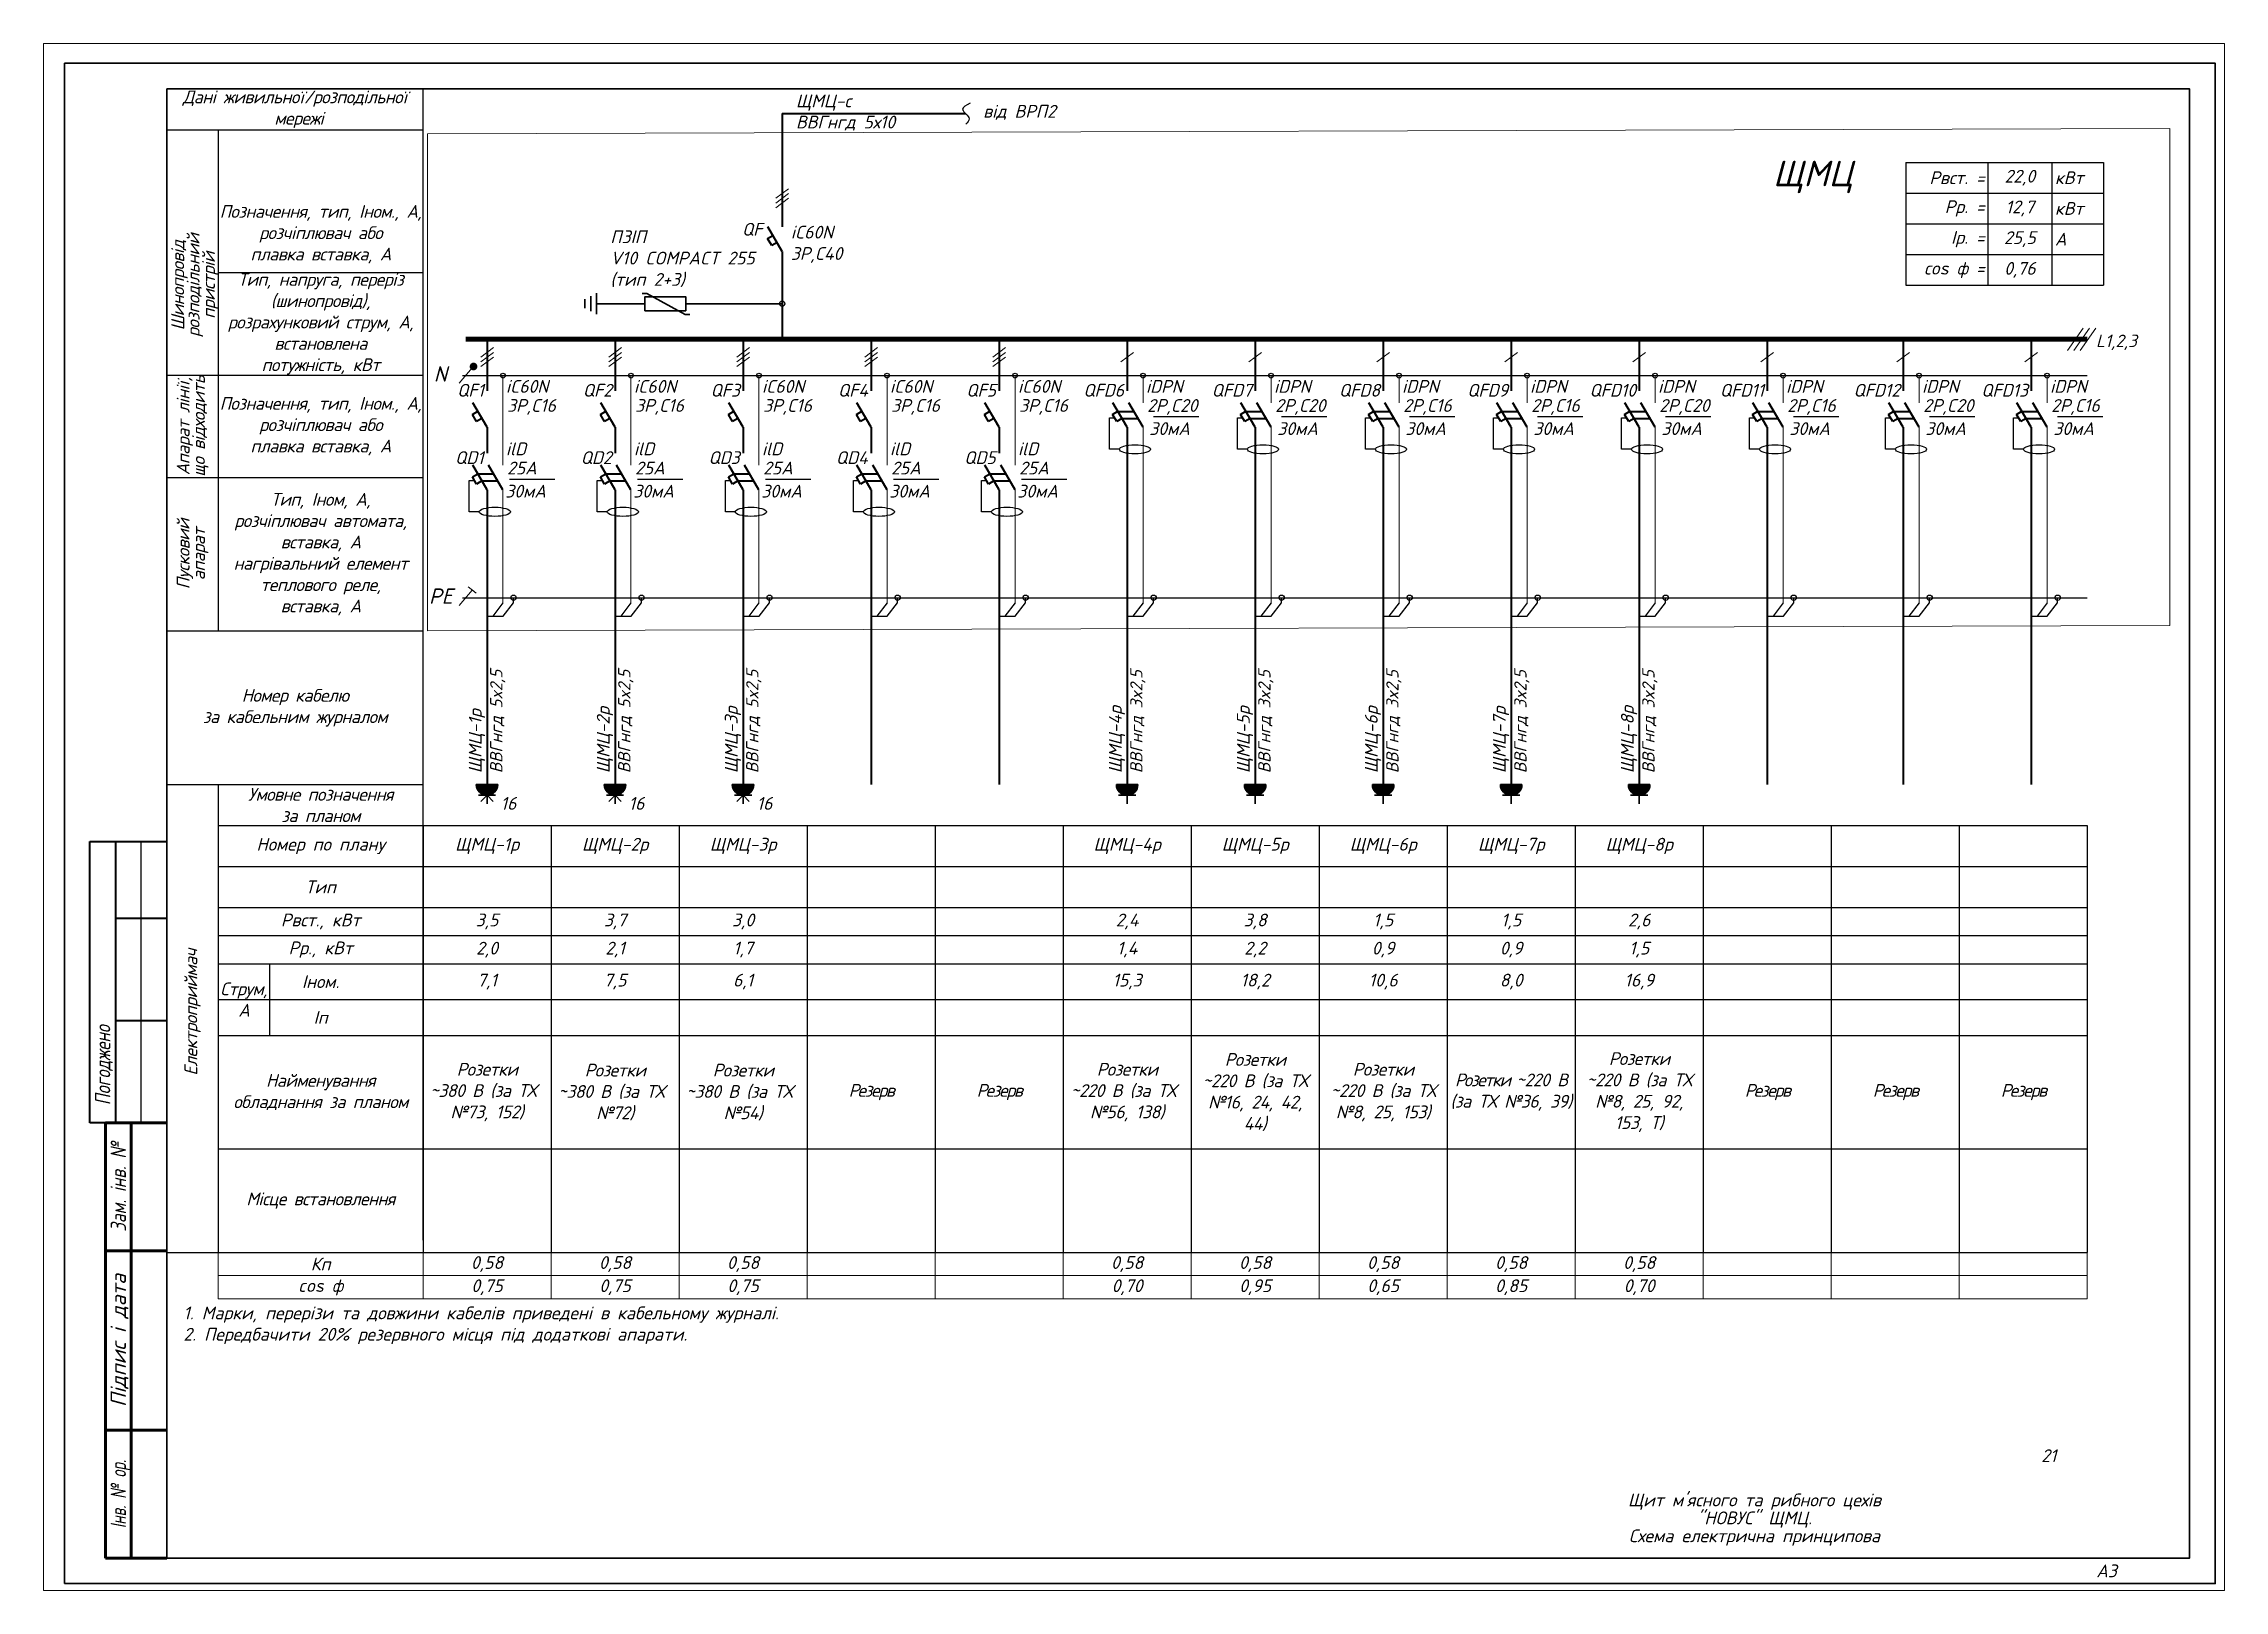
# Paper-space layout 'арк.21_ЩМЦ_а3' of a CAD drawing. Header units: millimetres. Extents: x -4 to 422, y -1 to 301.
# The model-space entities are those that its viewports show. They can reach past a viewport. Long polylines and large blocks are cut down to what shows.
import ezdxf
from ezdxf.enums import TextEntityAlignment as Align

# ---------------------------------------------------------------- set-up
doc = ezdxf.new("R2010")
doc.units = ezdxf.units.MM
doc.linetypes.add('DASHDOTX2', pattern=[2, 1, -0.5, 0, -0.5])
doc.linetypes.add('DASHED', pattern=[9.525, 6.35, -3.175])
doc.layers.get('Defpoints').update_dxf_attribs({"color": 4})
doc.layers.add('Рамка внешняя', color=4, linetype='Continuous', lineweight=30, plot=False)
doc.layers.add('Схема', color=7, linetype='Continuous')
doc.styles.add('GOST 2.304', font='isocpeui.ttf')
doc.styles.add('ICO', font='isocpeui.ttf')
doc.styles.add('ГОСТ 2.304', font='isocpeui.ttf')
doc.styles.add('СГЕНЕРИР_СТИЛЬ_7', font='isocpeui.ttf')

# ---------------------------------------------------------------- blocks, each defined once
blk = doc.blocks.new('*T26')
at = {"color": 0, "linetype": 'ByBlock', "lineweight": -2, "transparency": 16777216}
for p, q in [((0, 0), (36500, 0)), ((0, 0), (0, -8340)), ((4000, 0), (4000, -8340)), ((6500, 0), (6500, -8340)), ((9000, 0), (9000, -8340)), ((11500, 0), (11500, -8340)), ((14000, 0), (14000, -8340)), ((16500, 0), (16500, -8340)), ((19000, 0), (19000, -8340)), ((21500, 0), (21500, -8340)), ((24000, 0), (24000, -8340)), ((26500, 0), (26500, -8340)), ((29000, 0), (29000, -8340)), ((31500, 0), (31500, -8340)), ((34000, 0), (34000, -8340)), ((36500, 0), (36500, -8340)), ((0, -800), (36500, -800)), ((0, -1600), (36500, -1600)), ((0, -2150), (36500, -2150)), ((0, -2700), (36500, -2700)), ((0, -3400), (36500, -3400)), ((0, -4100), (36500, -4100)), ((0, -6315), (36500, -6315)), ((0, -8340), (36500, -8340))]:
    blk.add_line(p, q, dxfattribs=at)
at = {"layer": 'Defpoints', "color": 8, "linetype": 'ByBlock', "lineweight": 0, "transparency": 16777216}
for p, q in [((0, -8340), (0, -9247)), ((4000, -8340), (4000, -9247)), ((6500, -8340), (6500, -9247)), ((9000, -8340), (9000, -9247)), ((11500, -8340), (11500, -9247)), ((14000, -8340), (14000, -9247)), ((16500, -8340), (16500, -9247)), ((19000, -8340), (19000, -9247)), ((21500, -8340), (21500, -9247)), ((24000, -8340), (24000, -9247)), ((26500, -8340), (26500, -9247)), ((29000, -8340), (29000, -9247)), ((31500, -8340), (31500, -9247)), ((34000, -8340), (34000, -9247)), ((36500, -8340), (36500, -9247)), ((0, -8794), (36500, -8794)), ((0, -9247), (36500, -9247))]:
    blk.add_line(p, q, dxfattribs=at)
at = {"color": 0, "transparency": 16777216, "char_height": 250, "attachment_point": 5, "style": 'ГОСТ 2.304'}
for s, insert, width in [('Номер по плану', (2000, -400), 3880), ('ЩМЦ-1р', (5250, -400), 2380), ('ЩМЦ-2р', (7750, -400), 2380), ('ЩМЦ-3р', (10250, -400), 2380), ('ЩМЦ-4р', (17750, -400), 2380), ('ЩМЦ-5р', (20250, -400), 2380), ('ЩМЦ-6р', (22750, -400), 2380), ('ЩМЦ-7р', (25250, -400), 2380), ('ЩМЦ-8р', (27750, -400), 2380), ('Тип', (2000, -1200), 3880), ('Рвст., кВт', (2000, -1875), 3880), ('3,5', (5250, -1875), 2380), ('3,7', (7750, -1875), 2380), ('3,0', (10250, -1875), 2380), ('2,4', (17750, -1875), 2380), ('3,8', (20250, -1875), 2380), ('{\\C256;1,5}', (22750, -1875), 2380), ('1,5', (25250, -1875), 2380), ('{\\C256;2,6}', (27750, -1875), 2380), ('Рр., кВт', (2000, -2425), 3880), ('Іном.', (2000, -3050), 3880), ('7,1', (5250, -3050), 2380), ('7,5', (7750, -3050), 2380), ('6,1', (10250, -3050), 2380), ('15,3', (17750, -3050), 2380), ('18,2', (20250, -3050), 2380), ('10,6', (22750, -3050), 2380), ('8,0', (25250, -3050), 2380), ('16,9', (27750, -3050), 2380), ('Іп', (2000, -3750), 3880), ('{\\T0.95;\\C7;Розетки \\P~380 В (за ТХ  №73, 152)}', (5250, -5208), 2380), ('{\\T0.95;\\C7;Розетки \\P~380 В (за ТХ  №72)}', (7750, -5208), 2380), ('{\\T0.95;\\C7;Розетки \\P~380 В (за ТХ  №54)}', (10250, -5208), 2380), ('{\\T0.95;\\C7;Розетки \\P~220 В (за ТХ  №56, 138)}', (17750, -5208), 2380), ('{\\T0.95;\\C7;Розетки \\P~220 В (за ТХ №16, 24, 42, 44)}', (20250, -5208), 2380), ('{\\T0.95;\\C7;Розетки \\P~220 В (за ТХ №8, 25, 153)}', (22750, -5208), 2380), ('{\\T0.95;\\C7;Розетки \\P~220 В (за ТХ №8, 25, 92, 153, Т)}', (27750, -5208), 2380), ('{\\T0.95;\\C7;Найменування обладнання за планом}', (2000, -5208), 3880), ('{\\T0.85;\\C7;Резерв}', (12750, -5208), 2380), ('{\\T0.85;\\C7;Резерв}', (15250, -5208), 2380), ('{\\T0.85;\\C7;Розетки \\T0.95;~220 В \\T0.85; \\T0.95;(за ТХ №36, 39)}', (25250, -5208), 2380), ('{\\T0.85;\\C7;Резерв}', (30250, -5208), 2380), ('{\\T0.85;\\C7;Резерв}', (32750, -5208), 2380), ('{\\T0.85;\\C7;Резерв}', (35250, -5208), 2380), ('{\\T0.95;\\C7;Місце встановлення}', (2000, -7328), 3880)]:
    blk.add_mtext(s, dxfattribs=dict(at, insert=insert, width=width))
at = {"color": 7, "true_color": 0xffffff, "transparency": 16777216, "char_height": 250, "attachment_point": 5, "style": 'ГОСТ 2.304'}
for s, insert, width in [('2,0', (5250, -2425), 2380), ('2,1', (7750, -2425), 2380), ('1,7', (10250, -2425), 2380), ('1,4', (17750, -2425), 2380), ('2,2', (20250, -2425), 2380), ('0,9', (22750, -2425), 2380), ('0,9', (25250, -2425), 2380), ('1,5', (27750, -2425), 2380), ('Кп', (2000, -8567), 3880), ('0,58', (5250, -8567), 2380), ('0,58', (7750, -8567), 2380), ('0,58', (10250, -8567), 2380), ('0,58', (17750, -8567), 2380), ('0,58', (20250, -8567), 2380), ('0,58', (22750, -8567), 2380), ('0,58', (25250, -8567), 2380), ('0,58', (27750, -8567), 2380), ('cos ф', (2000, -9020), 3880), ('0,75', (5250, -9020), 2380), ('0,75', (7750, -9020), 2380), ('0,75', (10250, -9020), 2380), ('0,70', (17750, -9020), 2380), ('0,95', (20250, -9020), 2380), ('0,65', (22750, -9020), 2380), ('0,85', (25250, -9020), 2380), ('0,70', (27750, -9020), 2380)]:
    blk.add_mtext(s, dxfattribs=dict(at, insert=insert, width=width))
blk = doc.blocks.new('*T27')
at = {"color": 0, "linetype": 'ByBlock', "lineweight": -2, "transparency": 16777216}
for p, q in [((0, 0), (3860, 0)), ((0, 0), (0, -2400)), ((1600, 0), (1600, -2400)), ((2850, 0), (2850, -2400)), ((3860, 0), (3860, -2400)), ((0, -600), (3860, -600)), ((0, -1200), (3860, -1200)), ((0, -1800), (3860, -1800)), ((0, -2400), (1600, -2400)), ((2850, -2400), (3860, -2400))]:
    blk.add_line(p, q, dxfattribs=at)
at = {"color": 0, "lineweight": -2, "transparency": 16777216}
blk.add_line((1600, -2400), (2850, -2400), dxfattribs=at)
at = {"color": 0, "transparency": 16777216, "char_height": 250, "style": 'ГОСТ 2.304'}
for s, insert, width, attachment_point in [('Рвст. =', (1540, -300), 1480, 6), ('22,0', (2225, -300), 1130, 5), ('кВт', (2910, -300), 890, 4), ('Рр. =', (1540, -900), 1480, 6), ('12,7', (2225, -900), 1130, 5), ('кВт', (2910, -900), 890, 4), ('Ір. =', (1540, -1500), 1480, 6), ('25,5', (2225, -1500), 1130, 5), ('А', (2910, -1500), 890, 4), ('сos ф =', (1540, -2100), 1480, 6), ('0,76', (2225, -2100), 1130, 5)]:
    blk.add_mtext(s, dxfattribs=dict(at, insert=insert, width=width, attachment_point=attachment_point))
blk = doc.blocks.new('*U159')
at = {"color": 0, "lineweight": 40}
for p, q in [((0, 0), (0, -1005)), ((0, -1720), (-280, -1240)), ((311, -1720), (31, -1240)), ((-284, -1468), (-180, -1408)), ((-204, -1607), (-284, -1468)), ((-100, -1547), (-204, -1607)), ((-181, -1409), (130, -1409)), ((-100, -1547), (210, -1547))]:
    blk.add_line(p, q, dxfattribs=at)
at = {"color": 0, "lineweight": 13}
blk.add_line((-124, -441), (124, -256), dxfattribs=at)
at = {"color": 0, "lineweight": 9}
for p, q in [((311, -711), (311, -1240)), ((311, -2461), (311, -1720)), ((311, -2941), (311, -2461)), ((311, -5151), (311, -2941))]:
    blk.add_line(p, q, dxfattribs=at)
blk.add_line((516, -1512), (1402, -1512))
at = {"lineweight": 40}
for p, q in [((0, -1720), (0, -2226)), ((0, -2226), (0, -2941)), ((0, -2941), (0, -4529))]:
    blk.add_line(p, q, dxfattribs=at)
at = {"color": 0}
blk.add_lwpolyline([(-151, -2149), (-346, -2149), (-346, -1537), (-244, -1537)], dxfattribs=at)
blk.add_circle((311, -711), 46.3, dxfattribs=at)
blk.add_ellipse((153, -2149), major_axis=(-304, 0), ratio=0.29336, dxfattribs=at)
at = {"color": 0, "lineweight": 40}
blk.add_point((-37, -1659), dxfattribs=at)
at = {"lineweight": 50, "style": 'ГОСТ 2.304'}
for tag, p in [('ТYPE', (369, -1046)), ('CURRENT', (391, -1419)), ('D_CURRENT', (432, -1871))]:
    blk.add_attdef(tag, p, '', height=250, dxfattribs=at)
at = {"style": 'ГОСТ 2.304'}
blk.add_attdef('QF', text='', height=250, dxfattribs=at).set_placement((-61, -997), align=Align.MIDDLE_RIGHT)
blk = doc.blocks.new('*U162')
at = {"color": 0, "lineweight": 40}
for p, q in [((0, 0), (0, -1005)), ((0, -1720), (-280, -1240)), ((-284, -1468), (-180, -1408)), ((-204, -1607), (-284, -1468)), ((-100, -1547), (-204, -1607)), ((0, -2941), (-280, -2461)), ((311, -2941), (31, -2461)), ((-284, -2690), (-180, -2630)), ((-204, -2828), (-284, -2690)), ((-100, -2768), (-204, -2828)), ((-181, -2631), (130, -2631)), ((-100, -2768), (210, -2768))]:
    blk.add_line(p, q, dxfattribs=at)
at = {"color": 0, "lineweight": 13}
for p, q in [((-124, -348), (124, -163)), ((-124, -441), (124, -256)), ((-124, -533), (124, -348))]:
    blk.add_line(p, q, dxfattribs=at)
at = {"color": 0, "lineweight": 9}
for p, q in [((311, -711), (311, -1240)), ((311, -1240), (311, -1720)), ((311, -2461), (311, -1720)), ((311, -5151), (311, -2941))]:
    blk.add_line(p, q, dxfattribs=at)
at = {"lineweight": 40}
for p, q in [((0, -1720), (0, -2226)), ((0, -2941), (0, -4529))]:
    blk.add_line(p, q, dxfattribs=at)
blk.add_line((439, -2733), (1325, -2733))
at = {"color": 0}
blk.add_lwpolyline([(-151, -3371), (-346, -3371), (-346, -2759), (-244, -2759)], dxfattribs=at)
blk.add_circle((311, -711), 46.3, dxfattribs=at)
blk.add_ellipse((153, -3371), major_axis=(-304, 0), ratio=0.29336, dxfattribs=at)
at = {"color": 0, "lineweight": 40}
blk.add_point((-37, -1659), dxfattribs=at)
at = {"lineweight": 50, "style": 'ГОСТ 2.304'}
for tag, p in [('ТYPE', (369, -1046)), ('CURRENT', (391, -1419)), ('Q_ТYPE', (369, -2267)), ('Q_CURRENT', (391, -2641)), ('QD_CURRENT', (355, -3093))]:
    blk.add_attdef(tag, p, '', height=250, dxfattribs=at)
at = {"style": 'ГОСТ 2.304'}
for tag, p in [('QF', (-61, -997)), ('Q', (-66, -2313))]:
    blk.add_attdef(tag, text='', height=250, dxfattribs=at).set_placement(p, align=Align.MIDDLE_RIGHT)
blk = doc.blocks.new('*U3')
h = blk.add_hatch(color=256)
h.dxf.hatch_style = 1
h.paths.add_polyline_path([(175, 0, 1), (-175, 0)])
at = {"color": 0, "linetype": 'Continuous', "lineweight": 30}
for p, q in [((175, 0), (-175, 0)), ((140, 175), (-140, 175)), ((0, 175), (0, 315)), ((0, 175), (0, 315)), ((0, 175), (0, 315)), ((0, 175), (0, 0))]:
    blk.add_line(p, q, dxfattribs=at)
at = {"lineweight": 30}
for q in [(-99, 274), (99, 274)]:
    blk.add_line((0, 175), q, dxfattribs=at)
at = {"color": 0, "linetype": 'Continuous', "lineweight": 30}
blk.add_arc((0, 0), 175, 0, 180, dxfattribs=at)
blk = doc.blocks.new('*U4')
h = blk.add_hatch(color=256)
h.dxf.hatch_style = 1
h.paths.add_polyline_path([(175, 0, 1), (-175, 0)])
at = {"color": 0, "linetype": 'Continuous', "lineweight": 30}
for p, q in [((175, 0), (-175, 0)), ((140, 175), (-140, 175)), ((0, 175), (0, 315)), ((0, 175), (0, 315)), ((0, 175), (0, 315))]:
    blk.add_line(p, q, dxfattribs=at)
blk.add_arc((0, 0), 175, 0, 180, dxfattribs=at)
blk = doc.blocks.new('*U8')
at = {"lineweight": 40}
for p, q in [((4.94, 90), (4.94, 145)), ((4.94, 145), (19.94, 145)), ((9.94, 145), (9.94, 90)), ((9.94, 130), (19.94, 130)), ((9.94, 110), (19.94, 110)), ((19.94, 90), (4.94, 90))]:
    blk.add_line(p, q, dxfattribs=at)
at = {"lineweight": 25}
blk.add_line((14.94, 90), (14.94, 145), dxfattribs=at)
at = {"linetype": 'Continuous', "lineweight": 60}
for p, q in [((8, 5), (8, 90)), ((8, 90), (20, 90)), ((13, 5), (13, 90)), ((8, 65), (20, 65)), ((8, 30), (20, 30)), ((20, 5), (8, 5))]:
    blk.add_line(p, q, dxfattribs=at)
at = {"lineweight": 30, "ltscale": 100}
blk.add_lwpolyline([(20, 5), (415, 5), (415, 292), (20, 292)], close=True, dxfattribs=at)
at = {"layer": 'Рамка внешняя', "ltscale": 100}
blk.add_lwpolyline([(0, 0), (420, 0), (420, 297), (0, 297)], close=True, dxfattribs=at)
at = {"linetype": 'Continuous', "lineweight": 25, "style": 'СГЕНЕРИР_СТИЛЬ_7'}
for s, width, p in [('Погоджено', 0.8, (7.44, 101.27)), ('Зам. інв. №', 0.8, (10.5, 77.5)), ('Інв. № ор.', 0.7, (10.5, 17.5))]:
    blk.add_text(s, height=3, rotation=90, dxfattribs=dict(at, width=width)).set_placement(p, align=Align.MIDDLE_CENTER)
blk.add_text('Підпис і дата', height=3, rotation=90, dxfattribs=at).set_placement((10.5, 47.5), align=Align.MIDDLE_CENTER)
at = {"layer": 'Схема', "linetype": 'Continuous', "style": 'ГОСТ 2.304'}
blk.add_text('А3', height=2.5, dxfattribs=at).set_placement((396.77, 1.24))

msp = doc.modelspace()

# ---------------------------------------------------------------- linework, layer by layer
at = {"ltscale": 200}
msp.add_line((152148, 33692), (157148, 33692), dxfattribs=at)
at = {"color": 7, "ltscale": 200}
for p, q in [((152148, 33692), (152148, 10962)), ((157148, 11202), (157148, 33692)), ((152148, 32892), (157148, 32892)), ((153148, 32892), (153148, 28102)), ((153148, 30102), (157148, 30102)), ((152148, 28102), (157148, 28102)), ((153148, 28102), (153148, 26102)), ((152148, 26102), (157148, 26102)), ((153148, 26102), (153148, 23102)), ((152148, 23102), (157148, 23102)), ((152148, 20102), (157148, 20102)), ((153148, 20102), (153148, 11202)), ((153148, 19302), (157148, 19302)), ((153148, 18502), (157148, 18502)), ((153148, 17702), (157148, 17702)), ((153148, 16602), (157148, 16602)), ((154148, 16602), (154148, 15202)), ((154148, 15902), (157148, 15902)), ((153148, 15202), (157148, 15202)), ((152148, 10962), (153148, 10962))]:
    msp.add_line(p, q, dxfattribs=at)
at = {"lineweight": 40, "ltscale": 200}
for p, q in [((164161, 33213), (167740, 33213)), ((158398, 24272), (158398, 20102)), ((160898, 24272), (160898, 20102)), ((163398, 24272), (163398, 20102)), ((165898, 24272), (165898, 20102)), ((168398, 24272), (168398, 20102)), ((170898, 24272), (170898, 20102)), ((173398, 24272), (173398, 20102)), ((175898, 24272), (175898, 20102)), ((178398, 24272), (178398, 20102)), ((180898, 24272), (180898, 20102)), ((183398, 24272), (183398, 20102)), ((186053, 24272), (186053, 20102)), ((188553, 24272), (188553, 20102))]:
    msp.add_line(p, q, dxfattribs=at)
at = {"color": 0, "lineweight": 40, "ltscale": 200}
for p, q in [((164161, 33213), (164161, 30996)), ((163877, 30768), (163981, 30828)), ((163957, 30629), (163877, 30768)), ((164161, 30516), (163881, 30996)), ((164061, 30689), (163957, 30629)), ((164161, 30516), (164161, 28801))]:
    msp.add_line(p, q, dxfattribs=at)
at = {"color": 0, "lineweight": 13, "ltscale": 200}
for p, q in [((164036, 31554), (164285, 31739)), ((164036, 31462), (164285, 31647)), ((164036, 31371), (164285, 31556))]:
    msp.add_line(p, q, dxfattribs=at)
at = {"color": 7, "lineweight": 30, "ltscale": 300}
for p, q in [((161480, 29495, 0), (160536, 29495, 0)), ((161519, 29696, 0), (161430, 29696, 0)), ((162269, 29282, 0), (161519, 29696, 0)), ((162280, 29495, 0), (164161, 29495, 0)), ((162358, 29282, 0), (162269, 29282, 0))]:
    msp.add_line(p, q, dxfattribs=at)
at = {"lineweight": 15, "ltscale": 200}
for p, q in [((189567, 29020), (189261, 28583)), ((189691, 29020), (189385, 28583)), ((189815, 29020), (189509, 28583))]:
    msp.add_line(p, q, dxfattribs=at)
at = {"color": 0, "linetype": 'DASHDOTX2', "ltscale": 200}
for p, q in [((157917, 28090), (189648, 28090)), ((157917, 23751), (189648, 23751))]:
    msp.add_line(p, q, dxfattribs=at)
at = {"color": 0, "ltscale": 200}
for p, q in [((158709, 23650), (158512, 23391)), ((158713, 23391), (158915, 23651)), ((158915, 23651), (158915, 23751)), ((161209, 23650), (161012, 23391)), ((161213, 23391), (161415, 23651)), ((161415, 23651), (161415, 23751)), ((163709, 23650), (163512, 23391)), ((163713, 23391), (163915, 23651)), ((163915, 23651), (163915, 23751)), ((166209, 23650), (166012, 23391)), ((166213, 23391), (166415, 23651)), ((166415, 23651), (166415, 23751)), ((168709, 23650), (168512, 23391)), ((168713, 23391), (168915, 23651)), ((168915, 23651), (168915, 23751)), ((171209, 23650), (171012, 23391)), ((171213, 23391), (171415, 23651)), ((171415, 23651), (171415, 23751)), ((173709, 23650), (173512, 23391)), ((173713, 23391), (173915, 23651)), ((173915, 23651), (173915, 23751)), ((176209, 23650), (176012, 23391)), ((176213, 23391), (176415, 23651)), ((176415, 23651), (176415, 23751)), ((178709, 23650), (178512, 23391)), ((178713, 23391), (178915, 23651)), ((178915, 23651), (178915, 23751)), ((181209, 23650), (181012, 23391)), ((181213, 23391), (181415, 23651)), ((181415, 23651), (181415, 23751)), ((183709, 23650), (183512, 23391)), ((183713, 23391), (183915, 23651)), ((183915, 23651), (183915, 23751)), ((186364, 23650), (186167, 23391)), ((186368, 23391), (186570, 23651)), ((186570, 23651), (186570, 23751)), ((188864, 23650), (188667, 23391)), ((188868, 23391), (189070, 23651)), ((189070, 23651), (189070, 23751)), ((158389, 23391), (158713, 23391)), ((160889, 23391), (161213, 23391)), ((163389, 23391), (163713, 23391)), ((165889, 23391), (166213, 23391)), ((168389, 23391), (168713, 23391)), ((170889, 23391), (171213, 23391)), ((173389, 23391), (173713, 23391)), ((175889, 23391), (176213, 23391)), ((178389, 23391), (178713, 23391)), ((180889, 23391), (181213, 23391)), ((183389, 23391), (183713, 23391)), ((186044, 23391), (186368, 23391)), ((188544, 23391), (188868, 23391))]:
    msp.add_line(p, q, dxfattribs=at)
at = {"linetype": 'DASHED', "lineweight": 18, "ltscale": 50}
msp.add_lwpolyline([(157238, 32812), (191261, 32920), (191261, 23210), (157238, 23102)], close=True, dxfattribs=at)
at = {"color": 7, "lineweight": 30, "ltscale": 100, "elevation": 0}
for points in [[(160310, 29406), (160310, 29584)], [(160423, 29349), (160423, 29641)], [(160536, 29291), (160536, 29698)]]:
    msp.add_lwpolyline(points, dxfattribs=at)
msp.add_lwpolyline([(161480, 29358), (161480, 29632), (162280, 29632), (162280, 29358)], close=True, dxfattribs=at)
at = {"color": 0, "lineweight": 40, "ltscale": 50, "const_width": 100}
msp.add_lwpolyline([(157979, 28801), (189648, 28801)], dxfattribs=at)
at = {"lineweight": 20, "ltscale": 50}
for points in [[(158108, 28240), (157852, 27940)], [(158108, 23902), (157852, 23602)], [(158105, 23905), (158186, 23841), (158031, 23963)]]:
    msp.add_lwpolyline(points, dxfattribs=at)
at = {"lineweight": 9, "ltscale": 50, "const_width": 75}
msp.add_lwpolyline([(158097, 28268, 1), (158172, 28268, 1)], format="xyb", close=True, dxfattribs=at)
at = {"color": 0}
for centre in [(164161, 29495, 0), (158915, 23751), (161415, 23751), (163915, 23751), (166415, 23751), (168915, 23751), (171415, 23751), (173915, 23751), (176415, 23751), (178915, 23751), (181415, 23751), (183915, 23751), (186570, 23751), (189070, 23751)]:
    msp.add_circle(centre, 51.8, dxfattribs=at)
msp.add_spline([(167830, 33411), (167686, 33288), (167814, 33108), (167750, 33001)], degree=3)

# ---------------------------------------------------------------- block references
at = {"xscale": 100, "yscale": 100, "zscale": 100}
msp.add_blockref('*U8', (150148, 4492), dxfattribs=at)
for name, p in [('*T27', (186107, 32256)), ('*T26', (153148, 19302))]:
    msp.add_blockref(name, p)
at = {"lineweight": 50}
for name, p, values in [('*U162', (158398, 28801), {'QF': 'QF1', 'ТYPE': 'iC60N', 'CURRENT': '3P,C16', 'Q': 'QD1', 'Q_ТYPE': 'ilD', 'Q_CURRENT': '25A', 'QD_CURRENT': '30мА'}), ('*U162', (160898, 28801), {'QF': 'QF2', 'ТYPE': 'iC60N', 'CURRENT': '3P,C16', 'Q': 'QD2', 'Q_ТYPE': 'ilD', 'Q_CURRENT': '25A', 'QD_CURRENT': '30мА'}), ('*U162', (163398, 28801), {'QF': 'QF3', 'ТYPE': 'iC60N', 'CURRENT': '3P,C16', 'Q': 'QD3', 'Q_ТYPE': 'ilD', 'Q_CURRENT': '25A', 'QD_CURRENT': '30мА'}), ('*U162', (165898, 28801), {'QF': 'QF4', 'ТYPE': 'iC60N', 'CURRENT': '3P,C16', 'Q': 'QD4', 'Q_ТYPE': 'ilD', 'Q_CURRENT': '25A', 'QD_CURRENT': '30мА'}), ('*U162', (168398, 28801), {'QF': 'QF5', 'ТYPE': 'iC60N', 'CURRENT': '3P,C16', 'Q': 'QD5', 'Q_ТYPE': 'ilD', 'Q_CURRENT': '25A', 'QD_CURRENT': '30мА'}), ('*U159', (170898, 28801), {'QF': 'QFD6', 'ТYPE': 'iDPN', 'CURRENT': '2P,C20', 'D_CURRENT': '30мА'}), ('*U159', (173398, 28801), {'QF': 'QFD7', 'ТYPE': 'iDPN', 'CURRENT': '2P,C20', 'D_CURRENT': '30мА'}), ('*U159', (175898, 28801), {'QF': 'QFD8', 'ТYPE': 'iDPN', 'CURRENT': '2P,C16', 'D_CURRENT': '30мА'}), ('*U159', (178398, 28801), {'QF': 'QFD9', 'ТYPE': 'iDPN', 'CURRENT': '2P,C16', 'D_CURRENT': '30мА'}), ('*U159', (180898, 28801), {'QF': 'QFD10', 'ТYPE': 'iDPN', 'CURRENT': '2P,C20', 'D_CURRENT': '30мА'}), ('*U159', (183398, 28801), {'QF': 'QFD11', 'ТYPE': 'iDPN', 'CURRENT': '2P,C16', 'D_CURRENT': '30мА'}), ('*U159', (186053, 28801), {'QF': 'QFD12', 'ТYPE': 'iDPN', 'CURRENT': '2P,C20', 'D_CURRENT': '30мА'}), ('*U159', (188553, 28801), {'QF': 'QFD13', 'ТYPE': 'iDPN', 'CURRENT': '2P,C16', 'D_CURRENT': '30мА'})]:
    msp.add_blockref(name, p, dxfattribs=at).add_auto_attribs(values)
at = {"xscale": -1.2, "yscale": 1.2, "zscale": 1.2, "rotation": 180}
for name, p in [('*U3', (158398, 20102)), ('*U3', (160898, 20102)), ('*U3', (163398, 20102)), ('*U4', (170898, 20102)), ('*U4', (173398, 20102)), ('*U4', (175898, 20102)), ('*U4', (178398, 20102)), ('*U4', (180898, 20102))]:
    msp.add_blockref(name, p, dxfattribs=at)

# ---------------------------------------------------------------- texts
at = {"color": 0, "lineweight": 40, "style": 'GOST 2.304'}
msp.add_text('ЩМЦ', height=500, dxfattribs=at).set_placement((183509, 31789))
at = {"color": 0, "lineweight": 9, "style": 'ICO'}
for s, height, p in [('L1,2,3', 243.1, (189819, 28648)), ('N', 300, (157358, 27972)), ('PE', 300, (157265, 23633))]:
    msp.add_text(s, height=height, dxfattribs=at).set_placement(p)
at = {"color": 7, "linetype": 'Continuous', "char_height": 250, "style": 'ГОСТ 2.304'}
for s, insert, width, attachment_point in [('{\\T0.95;Дані живильної/розподільної\\P мережі}', (154648, 33292), 5000, 5), ('{\\T0.95;Позначення, тип, Iном., А, розчіплювач або \\Pплавка вставка, А}', (155148, 30852), 4000, 5), ('{\\C256;ПЗІП\\PV10 COMPACT 255\\P(тип 2+3)}', (160805, 30374), 4000, 4), ('{\\T0.95;Тип, напруга, переріз (шинопровід), розрахунковий струм, А, встановлена \\Pпотужність, кВт}', (155148, 29102), 4000, 5), ('{\\T0.95;Позначення, тип, Iном., А, розчіплювач або \\Pплавка вставка, А}', (155148, 27102), 4000, 5), ('{\\T0.95;Тип, Iном, А,\\Pрозчіплювач автомата,\\Pвставка, А\\Pнагрівальний елемент теплового реле,\\Pвставка, А}', (155148, 24602), 4000, 5), ('{\\T0.95;Номер кабелю \\Pза кабельним журналом}', (154648, 21602), 5000, 5), ('{\\T0.95;Умовне позначення \\Pза планом}', (155148, 19702), 4000, 5), ('{\\C256;16}', (158664, 19734), 4000, 4), ('{\\C256;16}', (161164, 19734), 4000, 4), ('{\\C256;16}', (163664, 19734), 4000, 4), ('{\\T0.95;Струм, А}', (153648, 15902), 1000, 5)]:
    msp.add_mtext(s, dxfattribs=dict(at, insert=insert, width=width, attachment_point=attachment_point))
at = {"linetype": 'Continuous', "char_height": 250, "width": 4000, "attachment_point": 4, "style": 'ГОСТ 2.304'}
for s, insert in [('{\\C7;ЩМЦ-с}', (164430, 33423)), ('{\\C7;від ВРП2}', (168086, 33234)), ('\\pt3000;ВВГнгд 5х10', (164430, 33023))]:
    msp.add_mtext(s, dxfattribs=dict(at, insert=insert))
at = {"color": 7, "linetype": 'Continuous', "char_height": 250, "attachment_point": 5, "rotation": 90, "line_spacing_factor": 0.72, "style": 'ГОСТ 2.304'}
for s, insert, width in [('{\\T0.95;Шинопровід\\Pрозподільний \\Pпристрій}', (152693, 29852), 3500), ('{\\T0.95;Апарат лінії, що відходить}', (152648, 27102), 2000), ('{\\T0.95;Пусковий \\Pапарат}', (152648, 24602), 3000), ('{\\T0.95;Електроприймач}', (152648, 15652), 8900)]:
    msp.add_mtext(s, dxfattribs=dict(at, insert=insert, width=width))
at = {"color": 1, "linetype": 'Continuous', "char_height": 250, "attachment_point": 4, "style": 'ГОСТ 2.304'}
for s, insert, width in [('{\\C7;QF}', (163377, 30949), 562.36), ('{\\C7;iC60N\\P3P,C40}', (164331, 30655), 4000)]:
    msp.add_mtext(s, dxfattribs=dict(at, insert=insert, width=width))
at = {"color": 7, "linetype": 'Continuous', "char_height": 250, "width": 4000, "attachment_point": 4, "rotation": 90, "style": 'ГОСТ 2.304'}
for s, insert in [('{\\C256;ЩМЦ-1р\\P\\H0.95833x;ВВГнгд 5x2,5}', (158398, 20323)), ('{\\C256;ЩМЦ-2р\\P\\H0.95833x;ВВГнгд 5x2,5}', (160898, 20323)), ('{\\C256;ЩМЦ-3р\\P\\H0.95833x;ВВГнгд 5x2,5}', (163398, 20323)), ('{\\C256;ЩМЦ-4р\\P\\H0.95833x;ВВГнгд 3x2,5}', (170898, 20323)), ('{\\C256;ЩМЦ-5р\\P\\H0.95833x;ВВГнгд 3x2,5}', (173398, 20323)), ('{\\C256;ЩМЦ-6р\\P\\H0.95833x;ВВГнгд 3x2,5}', (175898, 20323)), ('{\\C256;ЩМЦ-7р\\P\\H0.95833x;ВВГнгд 3x2,5}', (178398, 20323)), ('{\\C256;ЩМЦ-8р\\P\\H0.95833x;ВВГнгд 3x2,5}', (180898, 20323))]:
    msp.add_mtext(s, dxfattribs=dict(at, insert=insert))
at = {"lineweight": 15, "insert": (152468, 9905), "char_height": 250, "width": 14539.48, "attachment_point": 1, "style": 'ГОСТ 2.304'}
msp.add_mtext('{\\C7;1. Марки, перерізи та довжини кабелів приведені в кабельному журналі}.\\P{\\C7;2. Передбачити 20% резервного місця під додаткові апарати.}', dxfattribs=at)
at = {"linetype": 'Continuous', "lineweight": 25, "char_height": 250, "attachment_point": 5, "line_spacing_factor": 0.84, "style": 'GOST 2.304'}
for s, insert, width in [('{\\C7;21}', (188898, 6992), 1500), ('{\\C7;Щит м\'ясного та рибного цехів \\P"НОВУС" ЩМЦ. \\PСхема електрична принципова }', (183148, 5742), 7000)]:
    msp.add_mtext(s, dxfattribs=dict(at, insert=insert, width=width))

psp = doc.layouts.new('арк.21_ЩМЦ_а3')

# ---------------------------------------------------------------- viewports
at = {"layer": 'Defpoints'}
psp.add_viewport(center=(208.84, 149.86), size=(425.87, 302.1647), view_center_point=(171032.11, 19467.46), view_height=30216.4835, dxfattribs=at)

doc.saveas('drawing.dxf')
